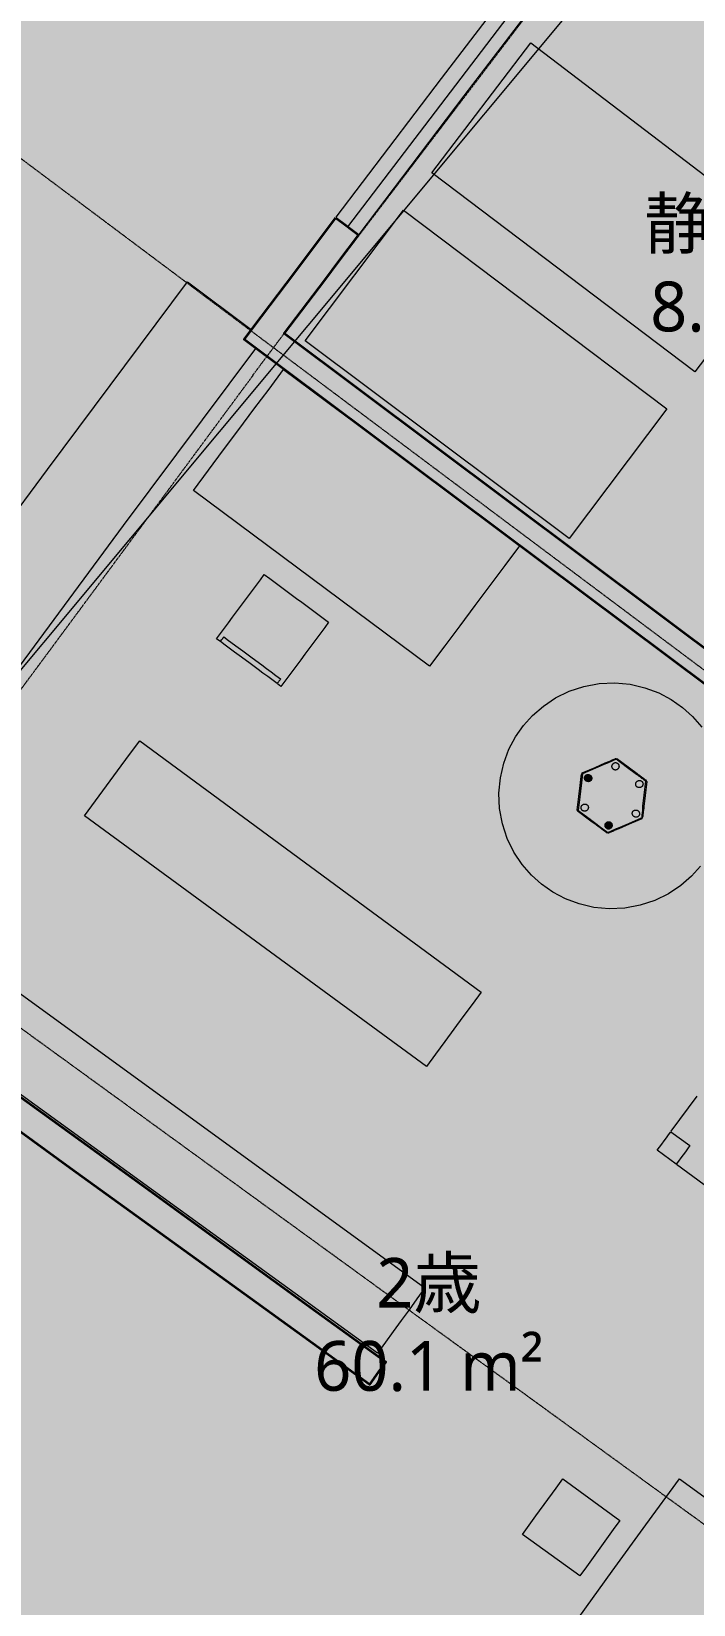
# Model space of a CAD drawing. Header units: millimetres. Extents: x -31757 to 121236, y -27283 to 63658.
# Drawn here: x 39101 to 41910, y 19997 to 26680 of the extents above; entities that cross this region are included whole.
import ezdxf

# ---------------------------------------------------------------- set-up
doc = ezdxf.new("R2010")
doc.units = ezdxf.units.MM
doc.linetypes.add('DASHDOT', pattern=[3.556, 2.54, -0.508, 0, -0.508])
doc.linetypes.add('PHANTOM', pattern=[6.35, 3.175, -0.635, 0.635, -0.635, 0.635, -0.635])
for name, color, linetype, lineweight in [('01_切断（構造・壁）', 7, 'Continuous', 35), ('02_切断（家具）', 8, 'Continuous', 18), ('03_切断（ガラス）', 5, 'Continuous', 13), ('06_部屋の色', 8, 'Continuous', 0), ('11_見えがかり（家具）', 8, 'Continuous', 9), ('20_上部（屋根の外形・梁）', 8, 'PHANTOM', 9), ('40_通り芯', 1, 'DASHDOT', 9), ('50_寸法', 3, 'Continuous', 9), ('60_部屋名・面積', 7, 'Continuous', 13)]:
    doc.layers.add(name, color=color, linetype=linetype, lineweight=lineweight)
doc.styles.add('JP', font='NotoSansCJKjp-Regular.otf')

msp = doc.modelspace()

# ---------------------------------------------------------------- hatches: boundary and pattern name
at = {"layer": '02_切断（家具）'}
for points in [[(41438.7, 23525.6), (41437, 23529.4), (41436.9, 23529.4), (41437.4, 23529.6), (41491.9, 23553.1), (41535.6, 23571.9), (41539.3, 23573.6), (41543.1, 23575.2), (41546.9, 23576.8), (41550.6, 23578.4), (41554.4, 23580.1), (41558.2, 23581.7), (41561.9, 23583.3), (41565.7, 23584.9), (41569.5, 23586.6), (41573.2, 23588.2), (41577, 23589.8), (41577.1, 23589.8), (41577.2, 23589.9), (41577.4, 23590), (41577.6, 23590.1), (41578, 23590.2), (41578.4, 23590.4), (41579.2, 23590.8), (41580.8, 23591.4), (41582.3, 23587.6), (41548.3, 23572.9), (41544.6, 23571.3), (41540.8, 23569.7), (41537, 23568), (41493.3, 23549.2), (41438.7, 23525.6)], [(41704.6, 23496.5), (41704.5, 23496.6), (41704.4, 23496.7), (41701.1, 23499.1), (41697.8, 23501.6), (41694.5, 23504), (41691.2, 23506.5), (41687.9, 23508.9), (41684.6, 23511.4), (41681.3, 23513.8), (41678, 23516.3), (41674.7, 23518.7), (41671.4, 23521.2), (41668.1, 23523.6), (41630, 23552), (41582.3, 23587.6), (41584.6, 23591), (41584.6, 23591), (41585, 23590.7), (41632.7, 23555.2), (41670.8, 23526.8), (41674.1, 23524.4), (41677.4, 23521.9), (41680.7, 23519.5), (41683.9, 23517), (41687.2, 23514.6), (41690.5, 23512.1), (41693.8, 23509.7), (41697.1, 23507.2), (41700.4, 23504.8), (41703.7, 23502.3), (41707, 23499.9), (41707.1, 23499.8), (41707.2, 23499.7), (41707.3, 23499.6), (41707.5, 23499.5), (41707.8, 23499.3), (41708.2, 23499), (41708.9, 23498.5), (41710.3, 23497.4), (41707.7, 23494.2), (41706.3, 23495.2), (41705.6, 23495.7), (41705.2, 23496), (41704.9, 23496.3), (41704.7, 23496.4), (41704.6, 23496.5)], [(41420.6, 23370.4), (41416.5, 23370.7), (41416.5, 23370.7), (41416.5, 23371.2), (41423.3, 23429), (41428.8, 23476.3), (41429.3, 23480.5), (41429.8, 23484.6), (41430.3, 23488.8), (41430.7, 23493), (41431.2, 23497.1), (41431.7, 23501.3), (41432.2, 23505.5), (41432.7, 23509.6), (41433.2, 23513.8), (41433.7, 23518), (41434.1, 23522.1), (41434.2, 23522.2), (41434.2, 23522.3), (41438.7, 23525.6), (41438.5, 23523.9), (41438.4, 23523.1), (41438.4, 23522.6), (41438.3, 23522.2), (41438.3, 23522), (41438.3, 23521.8), (41438.3, 23521.7), (41438.3, 23521.6), (41438.2, 23521.5), (41437.8, 23517.3), (41437.3, 23513.1), (41436.8, 23509), (41436.3, 23504.8), (41435.8, 23500.6), (41435.3, 23496.4), (41434.8, 23492.3), (41434.3, 23488.1), (41433.9, 23483.9), (41433.4, 23479.8), (41432.9, 23475.6), (41427.4, 23428.3), (41420.6, 23370.4)], [(41460.1, 23492.9), (41458.6, 23493.2), (41458.1, 23493.4), (41456.7, 23494), (41456.2, 23494.2), (41455, 23494.9), (41454.6, 23495.2), (41453.4, 23496), (41453, 23496.4), (41452, 23497.3), (41451.7, 23497.7), (41450.7, 23498.8), (41450.4, 23499.2), (41449.6, 23500.4), (41449.3, 23500.9), (41448.6, 23502.3), (41448.4, 23502.8), (41447.9, 23504.3), (41447.8, 23504.8), (41447.5, 23506.4), (41447.4, 23506.9), (41447.3, 23508.5), (41447.4, 23509), (41447.5, 23510.5), (41447.6, 23511.1), (41447.9, 23512.5), (41448.1, 23513), (41448.6, 23514.4), (41448.8, 23514.8), (41449.5, 23516), (41449.7, 23516.4), (41450.5, 23517.5), (41450.8, 23517.9), (41451.7, 23518.9), (41452.1, 23519.2), (41453.2, 23520.1), (41453.6, 23520.4), (41454.8, 23521.1), (41455.3, 23521.4), (41456.6, 23522), (41457.2, 23522.2), (41458.6, 23522.6), (41459.2, 23522.7), (41460.7, 23522.9), (41461.3, 23522.9), (41462.9, 23523), (41463.4, 23522.9), (41465, 23522.7), (41465.5, 23522.6), (41467, 23522.2), (41467.5, 23522), (41468.9, 23521.5), (41469.4, 23521.2), (41470.6, 23520.5), (41471, 23520.2), (41472.2, 23519.4), (41472.6, 23519.1), (41473.6, 23518.2), (41473.9, 23517.8), (41474.9, 23516.7), (41475.2, 23516.2), (41476, 23515), (41476.3, 23514.5), (41477, 23513.2), (41477.2, 23512.6), (41477.7, 23511.2), (41477.8, 23510.6), (41478.1, 23509.1), (41478.2, 23508.5), (41478.3, 23507), (41478.2, 23506.4), (41478.1, 23504.9), (41478, 23504.4), (41477.7, 23502.9), (41477.5, 23502.4), (41477, 23501.1), (41476.8, 23500.6), (41476.1, 23499.4), (41475.9, 23499), (41475.1, 23497.9), (41474.8, 23497.6), (41473.9, 23496.6), (41473.5, 23496.3), (41472.4, 23495.4), (41472, 23495.1), (41470.8, 23494.3), (41470.3, 23494.1), (41469, 23493.5), (41468.4, 23493.3), (41467, 23492.9), (41466.4, 23492.8), (41464.9, 23492.5)], [(41707.7, 23494.2), (41711.8, 23493.9), (41711.8, 23493.9), (41711.7, 23493.4), (41704.8, 23434.4), (41699.3, 23387.2), (41698.8, 23383.1), (41698.4, 23379), (41697.9, 23375), (41697.4, 23370.9), (41696.9, 23366.8), (41696.5, 23362.7), (41696, 23358.7), (41695.5, 23354.6), (41695, 23350.5), (41694.6, 23346.5), (41694.1, 23342.4), (41694.1, 23342.3), (41694.7, 23383.8), (41695.2, 23387.9), (41700.7, 23435.1), (41707.7, 23494.2)], [(41500.5, 23310.9), (41500.5, 23310.9), (41500.9, 23310.6), (41508.4, 23305), (41515.8, 23299.5), (41523.3, 23293.9), (41530.8, 23288.4), (41539.1, 23282.2), (41546, 23277), (41544.9, 23275.5), (41543.6, 23273.6), (41536.7, 23278.8), (41528.4, 23284.9), (41520.9, 23290.5), (41513.5, 23296.1), (41506, 23301.6), (41498.5, 23307.2), (41498.2, 23307.5), (41496.7, 23308.5), (41492.5, 23311.7), (41475.9, 23324), (41468.5, 23329.6), (41422.5, 23363.8), (41421.8, 23364.3), (41420, 23365.6), (41418, 23367.2), (41419.1, 23368.6), (41420.6, 23370.4), (41422.6, 23368.8), (41424.4, 23367.5), (41425.1, 23367), (41470.9, 23332.9), (41478.3, 23327.4), (41494.9, 23315.1), (41499.1, 23312)], [(41689.5, 23339), (41691.3, 23335.2), (41691.3, 23335.2), (41690.9, 23335), (41636.3, 23311.5), (41592.7, 23292.7), (41588.9, 23291), (41585.1, 23289.4), (41581.4, 23287.8), (41577.6, 23286.2), (41573.8, 23284.5), (41570.1, 23282.9), (41566.3, 23281.3), (41562.5, 23279.7), (41558.8, 23278), (41555, 23276.4), (41551.2, 23274.8), (41551.1, 23274.7), (41551, 23274.7), (41550.8, 23274.6), (41550.6, 23274.5), (41550.3, 23274.4), (41549.8, 23274.2), (41549, 23273.8), (41547.5, 23273.2), (41546, 23277), (41579.9, 23291.7), (41583.7, 23293.3), (41587.4, 23294.9), (41591.2, 23296.5), (41634.9, 23315.4), (41689.5, 23339)], [(41540.6, 23319.4), (41541.8, 23320.2), (41542.2, 23320.5), (41543.6, 23321.2), (41544.1, 23321.4), (41545.5, 23322), (41546, 23322.1), (41547.5, 23322.4), (41548.1, 23322.4), (41549.6, 23322.6), (41550.1, 23322.5), (41551.6, 23322.4), (41552.2, 23322.3), (41553.6, 23322), (41554.1, 23321.8), (41555.4, 23321.3), (41555.9, 23321.1), (41557.1, 23320.4), (41557.5, 23320.2), (41558.6, 23319.4), (41559, 23319.1), (41560, 23318.2), (41560.3, 23317.8), (41561.2, 23316.7), (41561.5, 23316.3), (41562.4, 23315), (41562.6, 23314.5), (41563.3, 23313.2), (41563.4, 23312.6), (41563.9, 23311.1), (41564, 23310.6), (41564.3, 23309), (41564.4, 23308.5), (41564.5, 23306.9), (41564.4, 23306.3), (41564.3, 23304.7), (41564.2, 23304.2), (41563.9, 23302.7), (41563.7, 23302.1), (41563.2, 23300.7), (41563, 23300.3), (41562.4, 23299), (41562.1, 23298.5), (41561.3, 23297.4), (41561, 23297), (41560.2, 23295.9), (41559.8, 23295.6), (41558.8, 23294.6), (41558.3, 23294.3), (41557.1, 23293.4), (41556.7, 23293.2), (41555.3, 23292.4), (41554.8, 23292.2), (41553.4, 23291.7), (41552.9, 23291.6), (41551.4, 23291.3), (41550.8, 23291.2), (41549.3, 23291.1), (41548.8, 23291.2), (41547.3, 23291.3), (41546.8, 23291.4), (41545.3, 23291.7), (41544.8, 23291.9), (41543.5, 23292.3), (41543, 23292.6), (41541.8, 23293.2), (41541.4, 23293.5), (41540.3, 23294.3), (41539.9, 23294.6), (41538.9, 23295.5), (41538.6, 23295.9), (41537.7, 23297), (41537.4, 23297.4), (41536.6, 23298.6), (41536.3, 23299.1), (41535.7, 23300.5), (41535.5, 23301), (41535, 23302.5), (41534.9, 23303.1), (41534.6, 23304.6), (41534.5, 23305.2), (41534.4, 23306.8), (41534.5, 23307.4), (41534.6, 23308.9), (41534.7, 23309.5), (41535, 23311), (41535.2, 23311.5), (41535.7, 23312.9), (41535.9, 23313.4), (41536.5, 23314.7), (41536.8, 23315.1), (41537.6, 23316.3), (41537.9, 23316.7), (41538.8, 23317.7), (41539.1, 23318.1), (41540.2, 23319.1), (41540.6, 23319.4)]]:
    msp.add_hatch(color=8, dxfattribs=at).paths.add_polyline_path(points)
at = {"layer": '06_部屋の色', "true_color": 0xe9dfcf}
for points in [[(50425.2, 19374.8), (50453, 19353.6), (49604.4, 18238.6), (49604.4, 18238.6), (49576.4, 18259.6), (38643.3, 26455.5), (40462, 28845), (40576, 28756.9), (51274, 20489.9)], [(36860.6, 24038.5), (36962.7, 24176.9), (37070.6, 24323), (37171.3, 24459.4), (37326.7, 24669.9), (38333.9, 26034.1), (38434.6, 26170.5), (38644.4, 26454.7), (40083.1, 25376.2), (39690.7, 24851.1), (39239.9, 24243.3), (38791.3, 23633.9), (38314.9, 22981.2), (37901, 22409.9), (37459.3, 21795.5), (37019.8, 21179.4), (36582.7, 20561.7), (35113.1, 21597.6), (35208.2, 21730.5), (35215.6, 21740.8), (35316, 21881.1), (35436.1, 22048.8), (35597.9, 22274.8), (36537.5, 23587.2), (36642.4, 23733.7), (36860.6, 24038.5)], [(48772.1, 17111.3), (47939.9, 15984), (47911.6, 16004.6), (36859.8, 24039.7), (38643.3, 26455.5), (49576.4, 18259.6), (48744, 17132.1)], [(46308.5, 13705.3), (46279.9, 13725.5), (35111.7, 21598), (36859.8, 24039.7), (47911.6, 16004.6), (47095.8, 14865), (47124.2, 14844.7)]]:
    msp.add_hatch(color=8, dxfattribs=at).paths.add_polyline_path(points)
at = {"layer": '06_部屋の色', "true_color": 0xd9d3ec}
for points in [[(41431.6, 27155.3), (40979.8, 26564), (40530.2, 25971), (40082.8, 25376.4), (38802.6, 26336.1), (39253.5, 26935.4), (39706.7, 27533), (40162, 28129), (40527, 28603.1), (40589.2, 28555.8), (40598.3, 28567.9), (40680.7, 28676), (41885.5, 27745)], [(42844.2, 24223.1), (42403.2, 23637), (40082.8, 25376.4), (40530.2, 25971), (40979.8, 26564), (41431.6, 27155.3), (41885.5, 27745), (44180.2, 25971.7), (43732.8, 25390.5), (43287.4, 24807.6)]]:
    msp.add_hatch(color=8, dxfattribs=at).paths.add_polyline_path(points)
at = {"layer": '06_部屋の色', "true_color": 0xc5de9a}
msp.add_hatch(color=8, dxfattribs=at).paths.add_polyline_path([(37644.8, 22054.2), (37912.5, 22425.8), (38180.9, 22796.8), (38315, 22981.2), (38450.2, 23167.2), (38720.4, 23537), (38991.3, 23906.2), (39263.1, 24274.8), (39535.7, 24642.8), (39809.2, 25010.1), (40083.5, 25376.9), (45089.1, 21624.5), (48404.9, 19138.8), (48144.6, 18790.8), (47885.2, 18442.2), (47626.5, 18093), (47368.6, 17743.3), (47111.5, 17393), (46855.1, 17042.1), (46729.7, 16869.6), (46726.8, 16865.6), (46726.8, 16865.6), (46599.6, 16690.6), (46344.9, 16338.6), (46090.9, 15986), (45837.8, 15632.8), (45585.4, 15279), (45333.9, 14924.7), (45083.1, 14569.8), (45083.1, 14569.8), (39478.8, 18520.2), (36582.7, 20561.7), (36582.7, 20561.7), (36847, 20935.7), (37112.1, 21309.1), (37378, 21682)])
at = {"layer": '06_部屋の色', "true_color": 0xd5ebee}
msp.add_hatch(color=8, dxfattribs=at).paths.add_polyline_path([(36585.8, 20566.1), (36835.2, 20919), (36851.7, 20942.4), (37093.6, 21283.1), (37122.1, 21323.2), (37357.9, 21653.8), (37392.3, 21701.9), (37625.4, 22027.1), (37662.7, 22079), (37895.4, 22402.1), (37932.7, 22453.8), (38137.8, 22737.2), (40566.8, 20976.7), (40426.1, 20782.3), (40285.6, 20587.8), (40145.4, 20393.1), (40005.4, 20198.2), (39865.7, 20003.1), (39726.1, 19807.9), (39586.8, 19612.6), (39447.8, 19417), (39309, 19221.3), (39170.4, 19025.4), (39032, 18829.4), (36579.9, 20557.8), (36581.9, 20560.6)])

# ---------------------------------------------------------------- linework, layer by layer
at = {"layer": '01_切断（構造・壁）'}
for points in [[(46743.6, 20321.1), (45158.3, 21508.9), (41979, 23891), (40003.7, 25371), (40003.7, 25371), (40003.7, 25371), (40003.7, 25371), (40076.6, 25468.1), (40182.3, 25608.6), (40392.6, 25888.4), (40392.6, 25888.4), (40392.6, 25888.4)], [(40392.6, 25888.4), (40436.6, 25855.2), (40454.7, 25841.6), (40488.5, 25816.1), (40405.5, 25705.7), (40343.5, 25623.3), (40173.6, 25397.4), (42397.4, 23729.2), (42502.9, 23869.5), (42649, 24064), (42795.3, 24257.6), (42943.9, 24454.3), (42943.9, 24454.3), (42943.9, 24454.3), (42991.3, 24418.4), (43039.6, 24381.9), (42891, 24185.2), (42744.9, 23991.8), (42598.8, 23797.4), (42581.8, 23774.8), (42493.4, 23657.2), (44539.7, 22122.1), (46401.9, 20725.1)], [(39265.3, 21851), (38949.1, 22080), (38201.8, 22621.2), (38196.6, 22614), (38196.6, 22614), (38196.6, 22614), (38160.1, 22640.4), (38099.4, 22684.3), (38114.7, 22705.4), (38140.2, 22740.6), (38140.2, 22740.6), (38175.2, 22788.9), (38175, 22790.1), (38175, 22790.1), (38175, 22790.1), (39568.7, 21779.2), (40309.3, 21242), (40604.1, 21028.2), (40572.3, 20984.3), (40534.3, 20931.8), (40053.6, 21280), (39265.3, 21851)]]:
    msp.add_lwpolyline(points, dxfattribs=at)
at = {"layer": '02_切断（家具）'}
for points in [[(41438.7, 23525.6), (41437, 23529.4), (41436.9, 23529.4), (41437.4, 23529.6), (41491.9, 23553.1), (41535.6, 23571.9), (41539.3, 23573.6), (41543.1, 23575.2), (41546.9, 23576.8), (41550.6, 23578.4), (41554.4, 23580.1), (41558.2, 23581.7), (41561.9, 23583.3), (41565.7, 23584.9), (41569.5, 23586.6), (41573.2, 23588.2), (41577, 23589.8), (41577.1, 23589.8), (41577.2, 23589.9), (41577.4, 23590), (41577.6, 23590.1), (41578, 23590.2), (41578.4, 23590.4), (41579.2, 23590.8), (41580.8, 23591.4), (41582.3, 23587.6), (41548.3, 23572.9), (41544.6, 23571.3), (41540.8, 23569.7), (41537, 23568), (41493.3, 23549.2), (41438.7, 23525.6), (41438.7, 23525.6)], [(41704.6, 23496.5), (41704.5, 23496.6), (41704.4, 23496.7), (41701.1, 23499.1), (41697.8, 23501.6), (41694.5, 23504), (41691.2, 23506.5), (41687.9, 23508.9), (41684.6, 23511.4), (41681.3, 23513.8), (41678, 23516.3), (41674.7, 23518.7), (41671.4, 23521.2), (41668.1, 23523.6), (41630, 23552), (41582.3, 23587.6), (41584.6, 23591), (41584.6, 23591), (41585, 23590.7), (41632.7, 23555.2), (41670.8, 23526.8), (41674.1, 23524.4), (41677.4, 23521.9), (41680.7, 23519.5), (41683.9, 23517), (41687.2, 23514.6), (41690.5, 23512.1), (41693.8, 23509.7), (41697.1, 23507.2), (41700.4, 23504.8), (41703.7, 23502.3), (41707, 23499.9), (41707.1, 23499.8), (41707.2, 23499.7), (41707.3, 23499.6), (41707.5, 23499.5), (41707.8, 23499.3), (41708.2, 23499), (41708.9, 23498.5), (41710.3, 23497.4), (41707.7, 23494.2), (41706.3, 23495.2), (41705.6, 23495.7), (41705.2, 23496), (41704.9, 23496.3), (41704.7, 23496.4), (41704.6, 23496.5), (41704.6, 23496.5)], [(41420.6, 23370.4), (41416.5, 23370.7), (41416.5, 23370.7), (41416.5, 23371.2), (41423.3, 23429), (41428.8, 23476.3), (41429.3, 23480.5), (41429.8, 23484.6), (41430.3, 23488.8), (41430.7, 23493), (41431.2, 23497.1), (41431.7, 23501.3), (41432.2, 23505.5), (41432.7, 23509.6), (41433.2, 23513.8), (41433.7, 23518), (41434.1, 23522.1), (41434.2, 23522.2), (41434.2, 23522.3), (41438.7, 23525.6), (41438.5, 23523.9), (41438.4, 23523.1), (41438.4, 23522.6), (41438.3, 23522.2), (41438.3, 23522), (41438.3, 23521.8), (41438.3, 23521.7), (41438.3, 23521.6), (41438.2, 23521.5), (41437.8, 23517.3), (41437.3, 23513.1), (41436.8, 23509), (41436.3, 23504.8), (41435.8, 23500.6), (41435.3, 23496.4), (41434.8, 23492.3), (41434.3, 23488.1), (41433.9, 23483.9), (41433.4, 23479.8), (41432.9, 23475.6), (41427.4, 23428.3), (41420.6, 23370.4), (41420.6, 23370.4)], [(41435.9, 23526.1), (41434.6, 23526.3), (41434.5, 23525)], [(41563.9, 23555.6), (41563.9, 23556.1), (41563.8, 23557.7), (41563.8, 23558.3), (41563.9, 23559.9), (41564, 23560.4), (41564.4, 23561.9), (41564.5, 23562.4), (41565, 23563.9), (41565.2, 23564.3), (41565.9, 23565.6), (41566.2, 23566.1), (41566.9, 23567.2), (41567.2, 23567.6), (41568.1, 23568.7), (41568.5, 23569), (41569.5, 23570), (41569.9, 23570.3), (41571.1, 23571.2), (41571.6, 23571.4), (41572.9, 23572.1), (41573.4, 23572.3), (41574.8, 23572.9), (41575.4, 23573), (41576.9, 23573.3), (41577.4, 23573.4), (41578.9, 23573.5), (41579.5, 23573.4), (41581, 23573.3), (41581.5, 23573.2), (41582.9, 23572.9), (41583.4, 23572.7), (41584.8, 23572.2), (41585.2, 23572), (41586.4, 23571.4), (41586.9, 23571.1), (41587.9, 23570.3), (41588.3, 23570), (41589.3, 23569.1), (41589.6, 23568.7), (41590.6, 23567.6), (41590.9, 23567.2), (41591.7, 23566), (41591.9, 23565.5), (41592.6, 23564.1), (41592.8, 23563.5), (41593.3, 23562.1), (41593.4, 23561.5), (41593.7, 23559.9), (41593.7, 23559.4), (41593.8, 23557.8), (41593.8, 23557.2), (41593.6, 23555.6)], [(41587.7, 23545.2), (41586.5, 23544.3), (41586, 23544.1), (41584.7, 23543.4), (41584.2, 23543.2), (41582.7, 23542.6), (41582.2, 23542.5), (41580.7, 23542.2), (41580.2, 23542.1), (41578.7, 23542), (41578.1, 23542.1), (41576.6, 23542.2), (41576.1, 23542.3), (41574.6, 23542.6), (41574.2, 23542.8), (41572.8, 23543.3), (41572.4, 23543.5), (41571.1, 23544.2), (41570.7, 23544.4), (41569.6, 23545.2), (41569.3, 23545.5), (41568.3, 23546.4), (41567.9, 23546.8), (41567, 23547.9), (41566.7, 23548.3), (41565.9, 23549.6), (41565.6, 23550.1), (41565, 23551.4), (41564.8, 23552), (41564.3, 23553.4), (41564.2, 23554), (41563.9, 23555.6)], [(41593.6, 23555.6), (41593.5, 23555.1), (41593.2, 23553.6), (41593, 23553.1), (41592.6, 23551.6), (41592.3, 23551.2), (41591.7, 23549.9), (41591.4, 23549.5), (41590.7, 23548.3), (41590.4, 23547.9), (41589.5, 23546.9), (41589.1, 23546.5), (41588.1, 23545.5), (41587.7, 23545.2)], [(41460.1, 23492.9), (41458.6, 23493.2), (41458.1, 23493.4), (41456.7, 23494), (41456.2, 23494.2), (41455, 23494.9), (41454.6, 23495.2), (41453.4, 23496), (41453, 23496.4), (41452, 23497.3), (41451.7, 23497.7), (41450.7, 23498.8), (41450.4, 23499.2), (41449.6, 23500.4), (41449.3, 23500.9), (41448.6, 23502.3), (41448.4, 23502.8), (41447.9, 23504.3), (41447.8, 23504.8), (41447.5, 23506.4), (41447.4, 23506.9), (41447.3, 23508.5), (41447.4, 23509), (41447.5, 23510.5), (41447.6, 23511.1), (41447.9, 23512.5), (41448.1, 23513), (41448.6, 23514.4), (41448.8, 23514.8), (41449.5, 23516), (41449.7, 23516.4), (41450.5, 23517.5), (41450.8, 23517.9), (41451.7, 23518.9), (41452.1, 23519.2), (41453.2, 23520.1), (41453.6, 23520.4), (41454.8, 23521.1), (41455.3, 23521.4), (41456.6, 23522), (41457.2, 23522.2), (41458.6, 23522.6), (41459.2, 23522.7), (41460.7, 23522.9), (41461.3, 23522.9), (41462.9, 23523), (41463.4, 23522.9), (41465, 23522.7), (41465.5, 23522.6), (41467, 23522.2), (41467.5, 23522), (41468.9, 23521.5), (41469.4, 23521.2), (41470.6, 23520.5), (41471, 23520.2), (41472.2, 23519.4), (41472.6, 23519.1), (41473.6, 23518.2), (41473.9, 23517.8), (41474.9, 23516.7), (41475.2, 23516.2), (41476, 23515), (41476.3, 23514.5), (41477, 23513.2), (41477.2, 23512.6), (41477.7, 23511.2), (41477.8, 23510.6), (41478.1, 23509.1), (41478.2, 23508.5), (41478.3, 23507), (41478.2, 23506.4), (41478.1, 23504.9), (41478, 23504.4), (41477.7, 23502.9), (41477.5, 23502.4), (41477, 23501.1), (41476.8, 23500.6), (41476.1, 23499.4), (41475.9, 23499), (41475.1, 23497.9), (41474.8, 23497.6), (41473.9, 23496.6), (41473.5, 23496.3), (41472.4, 23495.4), (41472, 23495.1), (41470.8, 23494.3), (41470.3, 23494.1), (41469, 23493.5), (41468.4, 23493.3), (41467, 23492.9), (41466.4, 23492.8), (41464.9, 23492.5), (41460.1, 23492.9)], [(41689.2, 23494.9), (41690.3, 23494.1), (41690.6, 23493.8), (41691.6, 23492.9), (41692, 23492.5), (41692.9, 23491.5), (41693.1, 23491), (41693.9, 23489.8), (41694.1, 23489.3), (41694.8, 23488), (41694.9, 23487.5), (41695.4, 23486.1), (41695.4, 23485.5), (41695.7, 23484), (41695.7, 23483.5), (41695.7, 23481.9), (41695.6, 23481.4), (41695.4, 23479.9), (41695.3, 23479.3), (41694.9, 23477.9), (41694.7, 23477.4), (41694.1, 23476.1), (41693.8, 23475.6), (41693.1, 23474.4), (41692.8, 23474), (41692, 23472.9), (41691.6, 23472.5), (41690.7, 23471.5), (41690.2, 23471.2), (41689.1, 23470.3), (41688.7, 23470), (41687.4, 23469.2), (41686.9, 23469), (41685.5, 23468.3), (41684.9, 23468.1), (41683.4, 23467.7), (41682.9, 23467.6), (41681.3, 23467.3), (41680.7, 23467.3), (41679.2, 23467.2), (41678.6, 23467.3), (41677, 23467.4), (41676.5, 23467.5), (41675, 23467.9), (41674.5, 23468.1), (41673.1, 23468.6), (41672.7, 23468.8), (41671.4, 23469.5), (41671, 23469.7), (41669.9, 23470.5), (41669.6, 23470.8), (41668.6, 23471.7), (41668.3, 23472.1), (41667.4, 23473.2), (41667.1, 23473.6), (41666.3, 23474.8), (41666.1, 23475.3), (41665.4, 23476.6), (41665.3, 23477.2), (41664.8, 23478.6), (41664.8, 23479.1), (41664.5, 23480.6), (41664.5, 23481.2), (41664.5, 23482.7), (41664.6, 23483.3), (41664.8, 23484.8), (41664.9, 23485.3), (41665.3, 23486.7), (41665.5, 23487.2), (41666.1, 23488.6), (41666.4, 23489), (41667.1, 23490.3), (41667.4, 23490.7), (41668.2, 23491.8), (41668.6, 23492.1), (41669.6, 23493.1), (41670, 23493.4), (41671.1, 23494.4), (41671.5, 23494.6), (41672.8, 23495.4), (41673.3, 23495.7), (41674.7, 23496.3)], [(41674.7, 23496.3), (41675.3, 23496.5), (41676.8, 23497), (41677.3, 23497.1), (41678.9, 23497.3), (41679.5, 23497.4), (41681.1, 23497.4), (41681.6, 23497.4), (41683.2, 23497.2), (41683.7, 23497.1), (41685.2, 23496.8), (41685.7, 23496.6), (41687.1, 23496.1), (41687.5, 23495.8), (41688.8, 23495.2), (41689.2, 23494.9)], [(41707.7, 23494.2), (41711.8, 23493.9), (41711.8, 23493.9), (41711.7, 23493.4), (41704.8, 23434.4), (41699.3, 23387.2), (41698.8, 23383.1), (41698.4, 23379), (41697.9, 23375), (41697.4, 23370.9), (41696.9, 23366.8), (41696.5, 23362.7), (41696, 23358.7), (41695.5, 23354.6), (41695, 23350.5), (41694.6, 23346.5), (41694.1, 23342.4), (41694.1, 23342.3), (41694.7, 23383.8), (41695.2, 23387.9), (41700.7, 23435.1), (41707.7, 23494.2), (41707.7, 23494.2)], [(41433.6, 23387.2), (41434.2, 23388.5), (41434.4, 23389), (41435.1, 23390.2), (41435.4, 23390.6), (41436.3, 23391.7), (41436.6, 23392.1), (41437.6, 23393.1), (41438, 23393.4), (41439.1, 23394.3), (41439.6, 23394.6), (41440.8, 23395.4), (41441.4, 23395.6), (41442.8, 23396.3), (41443.3, 23396.4), (41444.8, 23396.9), (41445.4, 23397), (41446.9, 23397.3), (41447.5, 23397.3), (41449.1, 23397.4), (41449.6, 23397.3), (41451.2, 23397.2), (41451.7, 23397.1), (41453.2, 23396.7), (41453.7, 23396.5), (41455.1, 23396), (41455.5, 23395.8), (41456.8, 23395.1), (41457.2, 23394.8), (41458.3, 23394.1), (41458.7, 23393.8), (41459.7, 23392.9), (41460, 23392.5), (41460.9, 23391.4), (41461.2, 23391), (41461.9, 23389.8), (41462.2, 23389.3), (41462.8, 23388), (41463, 23387.4), (41463.4, 23386), (41463.5, 23385.5), (41463.7, 23383.9), (41463.7, 23383.4), (41463.7, 23381.9), (41463.7, 23381.3), (41463.4, 23379.8), (41463.3, 23379.3), (41462.9, 23377.8), (41462.7, 23377.4), (41462.1, 23376), (41461.9, 23375.6), (41461.1, 23374.3), (41460.8, 23373.9), (41460, 23372.8), (41459.6, 23372.5), (41458.7, 23371.5), (41458.3, 23371.1), (41457.2, 23370.2), (41456.7, 23369.9), (41455.4, 23369.1)], [(41500.5, 23310.9), (41500.5, 23310.9), (41500.9, 23310.6), (41508.4, 23305), (41515.8, 23299.5), (41523.3, 23293.9), (41530.8, 23288.4), (41539.1, 23282.2), (41546, 23277), (41544.9, 23275.5), (41543.6, 23273.6), (41536.7, 23278.8), (41528.4, 23284.9), (41520.9, 23290.5), (41513.5, 23296.1), (41506, 23301.6), (41498.5, 23307.2), (41498.2, 23307.5), (41496.7, 23308.5), (41492.5, 23311.7), (41475.9, 23324), (41468.5, 23329.6), (41422.5, 23363.8), (41421.8, 23364.3), (41420, 23365.6), (41418, 23367.2), (41419.1, 23368.6), (41420.6, 23370.4), (41422.6, 23368.8), (41424.4, 23367.5), (41425.1, 23367), (41470.9, 23332.9), (41478.3, 23327.4), (41494.9, 23315.1), (41499.1, 23312), (41500.5, 23310.9)], [(41453.5, 23368.3), (41453, 23368.1), (41451.5, 23367.6), (41450.9, 23367.5), (41449.3, 23367.2), (41448.8, 23367.2), (41447.2, 23367.2), (41446.6, 23367.2), (41445.1, 23367.3), (41444.5, 23367.5), (41443.1, 23367.8), (41442.5, 23368), (41441.2, 23368.5), (41440.7, 23368.7), (41439.5, 23369.4), (41439.1, 23369.7), (41438, 23370.5), (41437.6, 23370.8), (41436.6, 23371.7), (41436.3, 23372.1), (41435.4, 23373.1), (41435.1, 23373.6), (41434.3, 23374.8), (41434.1, 23375.2), (41433.5, 23376.6), (41433.3, 23377.1), (41432.9, 23378.5), (41432.8, 23379.1), (41432.6, 23380.6), (41432.6, 23381.1), (41432.5, 23382.7), (41432.6, 23383.2), (41432.8, 23384.7), (41433, 23385.2), (41433.4, 23386.7), (41433.6, 23387.2)], [(41455.4, 23369.1), (41454.9, 23368.9), (41453.5, 23368.3)], [(41689.5, 23339), (41691.3, 23335.2), (41691.3, 23335.2), (41690.9, 23335), (41636.3, 23311.5), (41592.7, 23292.7), (41588.9, 23291), (41585.1, 23289.4), (41581.4, 23287.8), (41577.6, 23286.2), (41573.8, 23284.5), (41570.1, 23282.9), (41566.3, 23281.3), (41562.5, 23279.7), (41558.8, 23278), (41555, 23276.4), (41551.2, 23274.8), (41551.1, 23274.7), (41551, 23274.7), (41550.8, 23274.6), (41550.6, 23274.5), (41550.3, 23274.4), (41549.8, 23274.2), (41549, 23273.8), (41547.5, 23273.2), (41546, 23277), (41579.9, 23291.7), (41583.7, 23293.3), (41587.4, 23294.9), (41591.2, 23296.5), (41634.9, 23315.4), (41689.5, 23339), (41689.5, 23339)], [(41666.9, 23341.6), (41665.4, 23341.6), (41664.8, 23341.7), (41663.3, 23341.9), (41662.7, 23342), (41661.3, 23342.4), (41660.7, 23342.6), (41659.4, 23343.1), (41658.9, 23343.4), (41657.6, 23344.1), (41657.2, 23344.4), (41656.1, 23345.2), (41655.7, 23345.5), (41654.7, 23346.4), (41654.3, 23346.8), (41653.3, 23347.9), (41653, 23348.3), (41652.2, 23349.6), (41651.9, 23350.1), (41651.2, 23351.4), (41651.1, 23352), (41650.5, 23353.4), (41650.4, 23354), (41650.1, 23355.5), (41650.1, 23356.1), (41650, 23357.6), (41650, 23358.2), (41650.1, 23359.7), (41650.2, 23360.2), (41650.5, 23361.7), (41650.7, 23362.1), (41651.2, 23363.5), (41651.4, 23363.9), (41652.1, 23365.2), (41652.4, 23365.6), (41653.1, 23366.7), (41653.5, 23367), (41654.3, 23368)], [(41654.3, 23368), (41654.7, 23368.3), (41655.8, 23369.2), (41656.2, 23369.5), (41657.4, 23370.3), (41657.9, 23370.5), (41659.3, 23371.1), (41659.8, 23371.3), (41661.3, 23371.7), (41661.8, 23371.8), (41663.4, 23372.1), (41663.9, 23372.1), (41665.5, 23372.1), (41666.1, 23372), (41667.6, 23371.9), (41668.1, 23371.7), (41669.6, 23371.4)], [(41674.6, 23344.2), (41673.4, 23343.5), (41672.9, 23343.2), (41671.6, 23342.6), (41671.1, 23342.4), (41669.6, 23342), (41669, 23341.9), (41667.5, 23341.7), (41666.9, 23341.6)], [(41669.6, 23371.4), (41670.1, 23371.2), (41671.5, 23370.6), (41672, 23370.4), (41673.3, 23369.7), (41673.7, 23369.4), (41674.8, 23368.6), (41675.2, 23368.2), (41676.2, 23367.3), (41676.6, 23366.9), (41677.5, 23365.8), (41677.8, 23365.4), (41678.7, 23364.1), (41678.9, 23363.7), (41679.6, 23362.3), (41679.8, 23361.8), (41680.3, 23360.3), (41680.5, 23359.7), (41680.8, 23358.2), (41680.8, 23357.7), (41680.9, 23356.1), (41680.9, 23355.6), (41680.8, 23354.1), (41680.6, 23353.5), (41680.3, 23352.1), (41680.2, 23351.6), (41679.7, 23350.2), (41679.4, 23349.8), (41678.8, 23348.6), (41678.5, 23348.2), (41677.8, 23347.1), (41677.4, 23346.7), (41676.5, 23345.7), (41676.1, 23345.4), (41675.1, 23344.5), (41674.6, 23344.2)], [(41689.5, 23339), (41689.7, 23340.6)], [(41689.5, 23339), (41693.6, 23338.3), (41693.8, 23340)], [(41692.4, 23363.9), (41692.4, 23363.4), (41691.9, 23359.3), (41691.4, 23355.3), (41690.9, 23351.2), (41690.5, 23347.1), (41690, 23343)], [(41540.6, 23319.4), (41541.8, 23320.2), (41542.2, 23320.5), (41543.6, 23321.2), (41544.1, 23321.4), (41545.5, 23322), (41546, 23322.1), (41547.5, 23322.4), (41548.1, 23322.4), (41549.6, 23322.6), (41550.1, 23322.5), (41551.6, 23322.4), (41552.2, 23322.3), (41553.6, 23322), (41554.1, 23321.8), (41555.4, 23321.3), (41555.9, 23321.1), (41557.1, 23320.4), (41557.5, 23320.2), (41558.6, 23319.4), (41559, 23319.1), (41560, 23318.2), (41560.3, 23317.8), (41561.2, 23316.7), (41561.5, 23316.3), (41562.4, 23315), (41562.6, 23314.5), (41563.3, 23313.2), (41563.4, 23312.6), (41563.9, 23311.1), (41564, 23310.6), (41564.3, 23309), (41564.4, 23308.5), (41564.5, 23306.9), (41564.4, 23306.3), (41564.3, 23304.7), (41564.2, 23304.2), (41563.9, 23302.7), (41563.7, 23302.1), (41563.2, 23300.7), (41563, 23300.3), (41562.4, 23299), (41562.1, 23298.5), (41561.3, 23297.4), (41561, 23297), (41560.2, 23295.9), (41559.8, 23295.6), (41558.8, 23294.6), (41558.3, 23294.3), (41557.1, 23293.4), (41556.7, 23293.2), (41555.3, 23292.4), (41554.8, 23292.2), (41553.4, 23291.7), (41552.9, 23291.6), (41551.4, 23291.3), (41550.8, 23291.2), (41549.3, 23291.1), (41548.8, 23291.2), (41547.3, 23291.3), (41546.8, 23291.4), (41545.3, 23291.7), (41544.8, 23291.9), (41543.5, 23292.3), (41543, 23292.6), (41541.8, 23293.2), (41541.4, 23293.5), (41540.3, 23294.3), (41539.9, 23294.6), (41538.9, 23295.5), (41538.6, 23295.9), (41537.7, 23297), (41537.4, 23297.4), (41536.6, 23298.6), (41536.3, 23299.1), (41535.7, 23300.5), (41535.5, 23301), (41535, 23302.5), (41534.9, 23303.1), (41534.6, 23304.6), (41534.5, 23305.2), (41534.4, 23306.8), (41534.5, 23307.4), (41534.6, 23308.9), (41534.7, 23309.5), (41535, 23311), (41535.2, 23311.5), (41535.7, 23312.9), (41535.9, 23313.4), (41536.5, 23314.7), (41536.8, 23315.1), (41537.6, 23316.3), (41537.9, 23316.7), (41538.8, 23317.7), (41539.1, 23318.1), (41540.2, 23319.1), (41540.6, 23319.4), (41540.6, 23319.4)]]:
    msp.add_lwpolyline(points, dxfattribs=at)
at = {"layer": '03_切断（ガラス）'}
msp.add_lwpolyline([(40443.3, 25850.1), (41404.8, 27113.4)], dxfattribs=at)
at = {"layer": '11_見えがかり（家具）'}
for points in [[(40840, 26479.2), (41352.6, 27150.8)], [(41447.8, 27077.8), (40935.5, 26406.6), (40489.7, 25817.7)], [(40799.4, 26078.3), (41219.4, 26630.9), (42332.5, 25781.9), (41915.5, 25233.1), (40799.4, 26078.3)], [(40393.9, 25890), (40840, 26479.2)], [(40262.3, 25365.8), (40679.8, 25920.2), (41796.7, 25076.1), (41382.1, 24525.5), (40262.3, 25365.8)], [(36830.1, 21602.8), (37408.8, 22411.2), (37991.5, 23216.7), (38578, 24019.4), (39168.5, 24819.2), (39762.9, 25616.1), (40033.1, 25413.5)], [(40050.9, 25333.2), (39489.7, 24580.8), (38900.4, 23782.6), (38315, 22981.5), (38177.2, 22790.9)], [(39851.8, 24816.3), (39916, 24902.4), (39980.2, 24988.5), (40044.5, 25074.5), (40108.8, 25160.5), (40170.5, 25242.9), (40413.3, 25061.6)], [(41171.2, 24493.8), (41109.6, 24411.5), (41045.6, 24326), (40981.8, 24240.5), (40917.9, 24155), (40854.1, 24069.4), (40790.3, 23983.8), (39787.6, 24730.1), (39851.8, 24816.3)], [(39900.5, 24088.9), (39886.1, 24099.6), (39902.9, 24122.4), (39919.8, 24145.2), (39936.7, 24167.9), (39953.6, 24190.7), (39970.5, 24213.4), (39987.4, 24236.2), (40004.3, 24258.9), (40021.1, 24281.7), (40038, 24304.4), (40071.8, 24349.9), (40088.7, 24372.7), (40111.4, 24355.8), (40134.2, 24338.9), (40156.9, 24322), (40179.7, 24305.1), (40202.4, 24288.2), (40225.2, 24271.3), (40247.9, 24254.5), (40270.7, 24237.6), (40316.2, 24203.8), (40339, 24186.9), (40361.7, 24170), (40344.8, 24147.3), (40327.9, 24124.5), (40311, 24101.8), (40277.3, 24056.3), (40260.4, 24033.5), (40243.5, 24010.8), (40226.6, 23988), (40209.7, 23965.3), (40192.8, 23942.5), (40159.1, 23897), (40144.6, 23907.7)], [(39962.3, 24043), (39922.2, 24072.8), (39902.1, 24087.7), (39903.4, 24089.4), (39904.6, 24091.1), (39907.1, 24094.4), (39908.3, 24096.1), (39910.8, 24099.4), (39912, 24101.1), (39914.5, 24104.5), (39915.8, 24106.1), (39917, 24107.8), (39937.1, 24092.9), (39977.2, 24063.1), (39997.3, 24048.2), (40037.5, 24018.4), (40077.6, 23988.6), (40097.7, 23973.7), (40117.8, 23958.8), (40137.8, 23943.9), (40157.9, 23929), (40156.7, 23927.3), (40155.4, 23925.7), (40154.2, 23924), (40152.9, 23922.3), (40151.7, 23920.6), (40150.5, 23919), (40149.2, 23917.3), (40148, 23915.6), (40146.7, 23914), (40145.5, 23912.3), (40144.3, 23910.6), (40143, 23908.9), (40102.9, 23938.7), (40082.8, 23953.6), (40062.7, 23968.5), (40022.6, 23998.3), (39982.4, 24028.1), (39962.3, 24043)], [(41155.2, 23683.7), (41188.5, 23731.1), (41227.2, 23774.1), (41272.8, 23813.7), (41324.8, 23848.4), (41382.6, 23876.6), (41444.8, 23897.2), (41509.8, 23909.2), (41575.8, 23912.2), (41641, 23906.1), (41703.7, 23891.6), (41762.2, 23869.5), (41815.5, 23841.2), (41862.9, 23807.9), (41906, 23769.3), (41945.6, 23723.7)], [(41009, 22598.8), (40970.2, 22546.1), (40931.5, 22493.5), (40892.8, 22440.8), (40854.1, 22388.2), (40815.4, 22335.5), (40776.7, 22282.8), (39325.5, 23347.6), (39403.5, 23454), (39481.7, 23560.2), (39520.7, 23613.3), (39559.9, 23666.4), (41009, 22598.8)], [(41939.8, 23133.5), (41901.1, 23090.4), (41855.5, 23050.8), (41803.4, 23016.2), (41745.7, 22987.9), (41683.5, 22967.4), (41618.5, 22955.4), (41552.4, 22952.4), (41487.2, 22958.5), (41424.6, 22973), (41366, 22995.1), (41312.7, 23023.4), (41265.3, 23056.6), (41222.3, 23095.3), (41182.7, 23140.9), (41148, 23193), (41119.8, 23250.8), (41099.2, 23312.9), (41087.2, 23378), (41084.3, 23444), (41090.3, 23509.2), (41104.9, 23571.8), (41126.9, 23630.4), (41155.2, 23683.7)], [(40770.1, 21341.6), (40736.5, 21295.5), (40703, 21249.4), (40669.4, 21203.2), (40635.9, 21157.1), (40602.4, 21110.9), (40568.9, 21064.8), (38302.3, 22708.7), (38370.3, 22802.4), (38438.3, 22895.9), (38472.3, 22942.7), (38506.3, 22989.5), (40770.1, 21341.6)], [(41815.3, 22007.2), (41925.1, 22156.1)], [(41775.5, 21953.2), (41785.2, 21966.3), (41794.8, 21979.4), (41804.4, 21992.5), (41814.1, 22005.6), (41894.6, 21946.3), (41885, 21933.2), (41875.3, 21920.1), (41865.7, 21907), (41856.1, 21893.9), (41846.4, 21880.8), (41836.8, 21867.8), (41756.2, 21927), (41765.9, 21940.1), (41775.5, 21953.2)], [(43204.3, 20861.2), (41838.4, 21866.6)], [(41138.7, 19547.7), (41280.5, 19744.8), (41422.6, 19941.7), (41564.8, 20138.5), (41707.4, 20335), (41850.1, 20531.4), (42335.2, 20178.4), (42192.9, 19982.6), (42050.8, 19786.6), (41909, 19590.4), (41767.4, 19394.1), (41626, 19197.6), (41484.9, 19000.9), (40997.2, 19350.4), (41138.7, 19547.7)], [(41512.3, 20236.4), (41483.8, 20197.1), (41455.4, 20157.7), (41426.9, 20118.4), (41183.8, 20294.2), (41240.9, 20373), (41326.5, 20491.2), (41355.1, 20530.6), (41597.9, 20354.5), (41569.4, 20315.1), (41540.9, 20275.8), (41512.3, 20236.4)]]:
    msp.add_lwpolyline(points, dxfattribs=at)
at = {"layer": '20_上部（屋根の外形・梁）'}
msp.add_lwpolyline([(38456.5, 23072.6), (39135.2, 23991.9), (40024.6, 25196.7), (40024.8, 25196.9), (40037.7, 25214.3), (40039.6, 25217.3), (40041.2, 25220.5), (40041.6, 25221.4), (40042, 25222), (40077.2, 25269), (40077.2, 25269), (40184.3, 25411.9), (40219.6, 25458.9), (40220, 25459.5), (40220.8, 25460), (40223.4, 25462.5), (40225.7, 25465.2), (40968.9, 26441.6), (41824.8, 27566.1)], dxfattribs=at)
at = {"layer": '40_通り芯'}
for points in [[(52242.2, 16255.1), (36719.2, 27891.1)], [(50610.2, 14044.6), (34919, 25452.7)]]:
    msp.add_lwpolyline(points, dxfattribs=at)
at = {"layer": '50_寸法'}
msp.add_lwpolyline([(28651.9, 11478.3), (65014.1, 55135)], dxfattribs=at)

# ---------------------------------------------------------------- texts
at = {"layer": '60_部屋名・面積', "char_height": 211.68, "attachment_point": 5, "style": 'JP'}
for s, insert in [('静養室\\P8.6 m²', (42133.6, 25685.6)), ('2歳\\P60.1 m²', (40786.8, 21185))]:
    msp.add_mtext(s, dxfattribs=dict(at, insert=insert))

doc.saveas('drawing.dxf')
